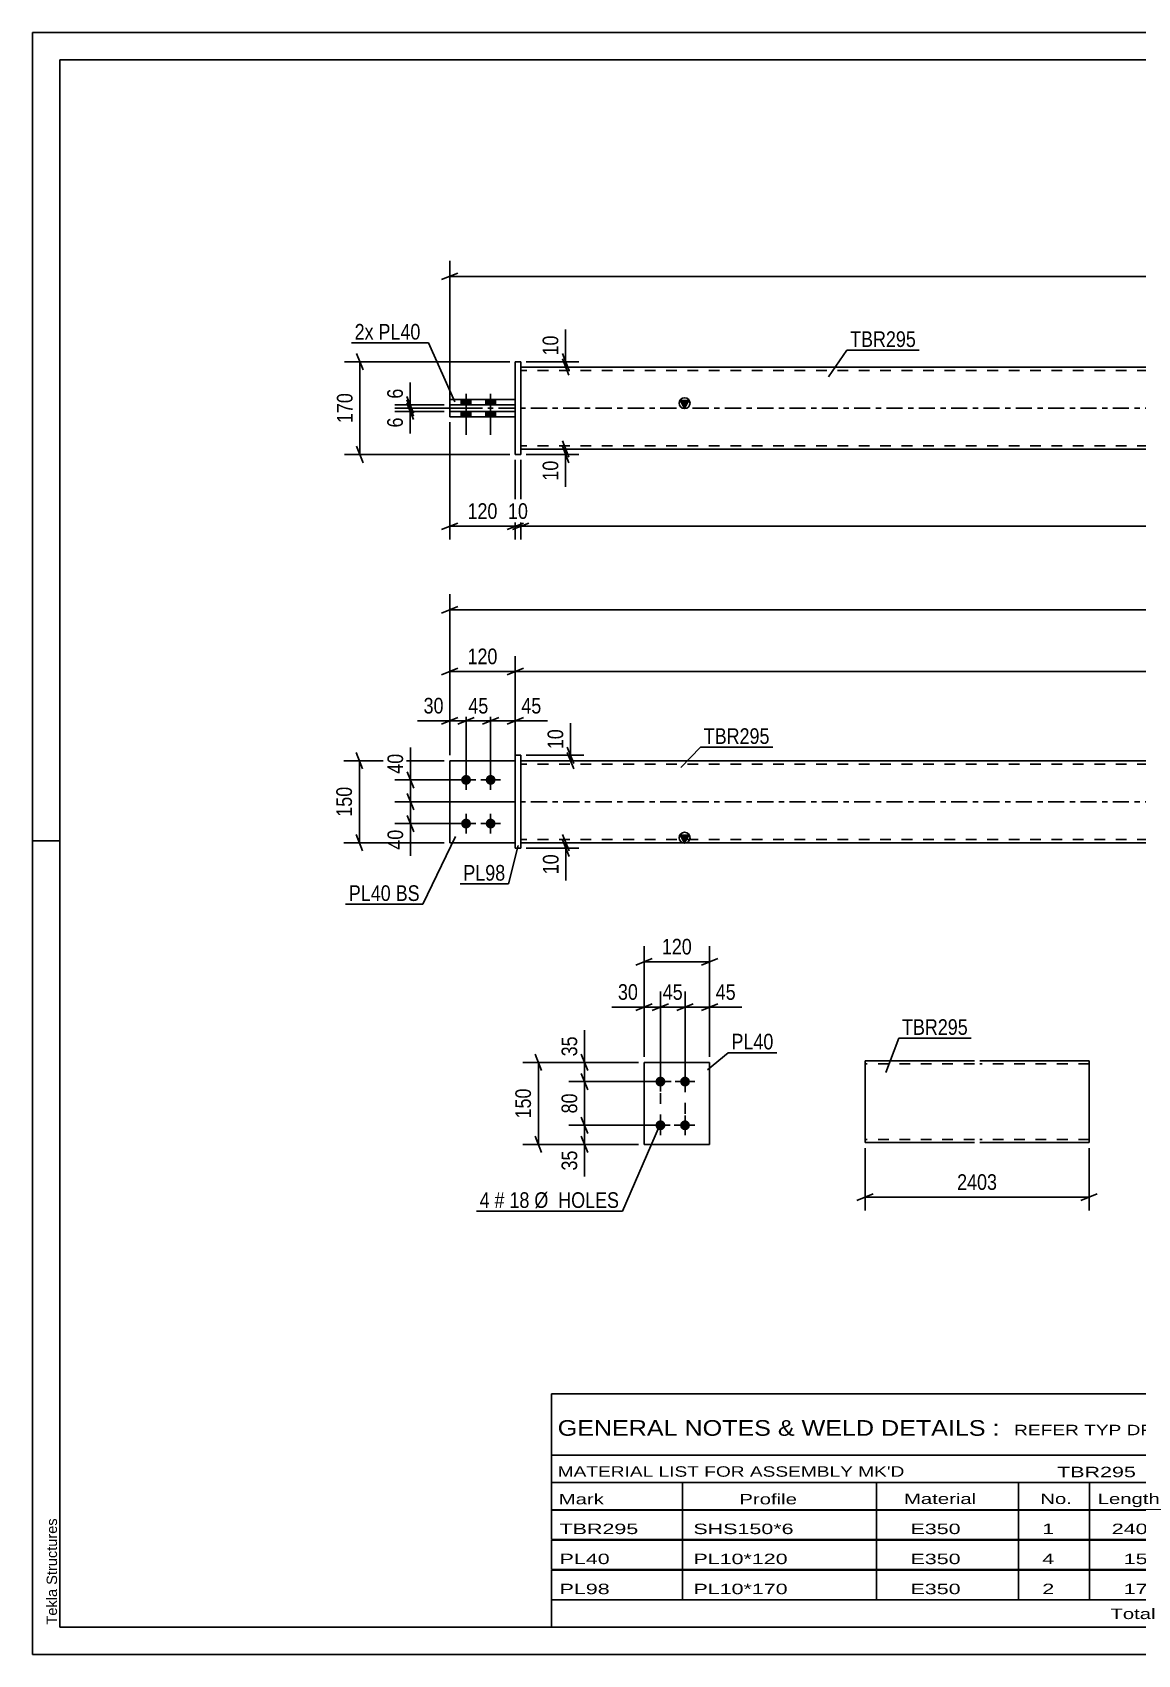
# Model space of a CAD drawing. Header units: millimetres. Extents: x 0 to 420, y 0 to 297.
# Drawn here: x 0 to 202.3, y 0 to 297 of the extents above; entities that cross this region are included whole.
import ezdxf

# ---------------------------------------------------------------- set-up
doc = ezdxf.new("R2010")
doc.units = ezdxf.units.MM
doc.linetypes.add('DXK_LINE_DOT2', pattern=[3.9198, 1.9599, -1.9599])
doc.linetypes.add('DXK_LINE_DOT3', pattern=[5.9187, 2.979, -0.9799, 0.9799, -0.9799])
doc.styles.add('Arial', font='ARIAL.TTF', dxfattribs={"height": 0.2})
doc.styles.add('Arial Narrow', font='ARIALN.TTF', dxfattribs={"height": 0.2})

# ---------------------------------------------------------------- blocks, each defined once
blk = doc.blocks.new('Unknown-580581747-1163')
at = {"color": 5, "linetype": 'Continuous'}
for p, q in [((420, 297), (0, 297)), ((0, 297), (0, 0)), ((0, 292), (0, 297)), ((415, 292), (5, 292)), ((5, 292), (5, 5)), ((5, 149), (0, 149)), ((0, 0), (0, 5)), ((5, 5), (415, 5)), ((0, 0), (420, 0))]:
    blk.add_line(p, q, dxfattribs=at)
at = {"color": 174, "linetype": 'Continuous', "style": 'Arial'}
blk.add_text('Tekla Structures', height=1.9102, rotation=90, dxfattribs=at).set_placement((4.5, 5.5))
blk = doc.blocks.new('Part-580581747-1804 - 1792')
at = {"color": 2, "linetype": 'Continuous'}
for p, q in [((76.38, 163.65), (88.38, 163.65)), ((76.38, 163.65), (76.38, 148.65)), ((88.38, 148.65), (76.38, 148.65)), ((76.38, 148.65), (76.38, 148.65))]:
    blk.add_line(p, q, dxfattribs=at)
at = {"color": 7, "linetype": 'DXK_LINE_DOT2'}
for p, q in [((76.38, 163.65), (88.38, 163.65)), ((88.38, 163.65), (88.38, 163.65)), ((88.38, 163.65), (88.38, 148.65)), ((76.38, 148.65), (88.38, 148.65))]:
    blk.add_line(p, q, dxfattribs=at)
blk = doc.blocks.new('Part-580581747-1809 - 1792')
at = {"color": 7, "linetype": 'DXK_LINE_DOT2'}
for p, q in [((76.38, 163.65), (88.38, 163.65)), ((76.38, 163.65), (88.38, 163.65)), ((76.38, 148.65), (76.38, 163.65)), ((88.38, 163.65), (88.38, 163.65)), ((88.38, 163.65), (88.38, 148.65)), ((76.38, 148.65), (88.38, 148.65)), ((88.38, 148.65), (76.38, 148.65)), ((76.38, 148.65), (76.38, 148.65))]:
    blk.add_line(p, q, dxfattribs=at)
blk = doc.blocks.new('Part-580581747-1814 - 1792')
at = {"color": 2, "linetype": 'Continuous'}
for p, q in [((88.38, 164.65), (89.38, 164.65)), ((88.38, 147.65), (88.38, 164.65)), ((89.38, 164.65), (89.38, 164.65)), ((89.38, 164.65), (89.38, 147.65)), ((88.38, 147.65), (89.38, 147.65))]:
    blk.add_line(p, q, dxfattribs=at)
at = {"color": 7, "linetype": 'DXK_LINE_DOT2'}
for p, q in [((88.38, 164.65), (89.38, 164.65)), ((88.38, 147.65), (89.38, 147.65))]:
    blk.add_line(p, q, dxfattribs=at)
blk = doc.blocks.new('Part-580581747-1824 - 1792')
at = {"linetype": 'Continuous'}
blk.add_hatch(color=2, dxfattribs=at).paths.add_polyline_path([(119.38, 148.65), (118.58, 150.05), (120.18, 150.05)])
at = {"color": 2, "linetype": 'Continuous'}
for p, q in [((89.38, 163.65), (329.63, 163.65)), ((89.38, 148.65), (329.63, 148.65)), ((119.38, 148.65), (118.58, 150.05)), ((118.58, 150.05), (120.18, 150.05)), ((120.18, 150.05), (119.38, 148.65))]:
    blk.add_line(p, q, dxfattribs=at)
at = {"color": 7, "linetype": 'DXK_LINE_DOT2'}
for p, q in [((89.38, 148.65), (89.38, 163.65)), ((329.63, 163.65), (329.63, 148.65)), ((329.63, 163.05), (89.38, 163.05)), ((329.63, 149.25), (89.38, 149.25))]:
    blk.add_line(p, q, dxfattribs=at)
at = {"color": 7, "linetype": 'DXK_LINE_DOT3'}
blk.add_line((79.38, 156.15), (339.63, 156.15), dxfattribs=at)
at = {"color": 2, "linetype": 'Continuous'}
blk.add_circle((119.38, 149.55), 1, dxfattribs=at)
blk = doc.blocks.new('Bolt-580581747-1831 - 1792')
at = {"linetype": 'Continuous'}
for points in [[(79.38, 161.05), (79.57, 161.03), (79.74, 160.97), (79.91, 160.88), (80.05, 160.75), (80.16, 160.6), (80.23, 160.43), (80.27, 160.24), (80.27, 160.05), (80.23, 159.87), (80.16, 159.7), (80.05, 159.55), (79.91, 159.42), (79.74, 159.33), (79.57, 159.27), (79.38, 159.25), (79.19, 159.27), (79.01, 159.33), (78.85, 159.42), (78.71, 159.55), (78.6, 159.7), (78.52, 159.87), (78.48, 160.05), (78.48, 160.24), (78.52, 160.43), (78.6, 160.6), (78.71, 160.75), (78.85, 160.88), (79.01, 160.97), (79.19, 161.03)], [(83.88, 161.05), (84.07, 161.03), (84.24, 160.97), (84.41, 160.88), (84.55, 160.75), (84.66, 160.6), (84.73, 160.43), (84.77, 160.24), (84.77, 160.05), (84.73, 159.87), (84.66, 159.7), (84.55, 159.55), (84.41, 159.42), (84.24, 159.33), (84.07, 159.27), (83.88, 159.25), (83.69, 159.27), (83.51, 159.33), (83.35, 159.42), (83.21, 159.55), (83.1, 159.7), (83.02, 159.87), (82.98, 160.05), (82.98, 160.24), (83.02, 160.43), (83.1, 160.6), (83.21, 160.75), (83.35, 160.88), (83.51, 160.97), (83.69, 161.03)], [(79.38, 153.05), (79.57, 153.03), (79.74, 152.97), (79.91, 152.88), (80.05, 152.75), (80.16, 152.6), (80.23, 152.43), (80.27, 152.24), (80.27, 152.05), (80.23, 151.87), (80.16, 151.7), (80.05, 151.55), (79.91, 151.42), (79.74, 151.33), (79.57, 151.27), (79.38, 151.25), (79.19, 151.27), (79.01, 151.33), (78.85, 151.42), (78.71, 151.55), (78.6, 151.7), (78.52, 151.87), (78.48, 152.05), (78.48, 152.24), (78.52, 152.43), (78.6, 152.6), (78.71, 152.75), (78.85, 152.88), (79.01, 152.97), (79.19, 153.03)], [(83.88, 153.05), (84.07, 153.03), (84.24, 152.97), (84.41, 152.88), (84.55, 152.75), (84.66, 152.6), (84.73, 152.43), (84.77, 152.24), (84.77, 152.05), (84.73, 151.87), (84.66, 151.7), (84.55, 151.55), (84.41, 151.42), (84.24, 151.33), (84.07, 151.27), (83.88, 151.25), (83.69, 151.27), (83.51, 151.33), (83.35, 151.42), (83.21, 151.55), (83.1, 151.7), (83.02, 151.87), (82.98, 152.05), (82.98, 152.24), (83.02, 152.43), (83.1, 152.6), (83.21, 152.75), (83.35, 152.88), (83.51, 152.97), (83.69, 153.03)]]:
    blk.add_hatch(color=1, dxfattribs=at).paths.add_polyline_path(points)
at = {"color": 1, "linetype": 'Continuous'}
for p, q in [((79.38, 158.35), (79.38, 161.95)), ((83.88, 158.35), (83.88, 161.95)), ((81.18, 160.15), (77.58, 160.15)), ((85.68, 160.15), (82.08, 160.15)), ((81.18, 152.15), (77.58, 152.15)), ((79.38, 150.35), (79.38, 153.95)), ((85.68, 152.15), (82.08, 152.15)), ((83.88, 150.35), (83.88, 153.95))]:
    blk.add_line(p, q, dxfattribs=at)
blk = doc.blocks.new('Part-580581747-2124 - 2115')
at = {"linetype": 'Continuous'}
blk.add_hatch(color=2, dxfattribs=at).paths.add_polyline_path([(119.38, 228.22), (118.58, 229.62), (120.18, 229.62)])
at = {"color": 2, "linetype": 'Continuous'}
for p, q in [((89.38, 235.72), (329.63, 235.72)), ((119.38, 228.22), (118.58, 229.62)), ((118.58, 229.62), (120.18, 229.62)), ((120.18, 229.62), (119.38, 228.22)), ((89.38, 220.72), (329.63, 220.72))]:
    blk.add_line(p, q, dxfattribs=at)
at = {"color": 7, "linetype": 'DXK_LINE_DOT2'}
for p, q in [((89.38, 235.72), (89.38, 220.72)), ((329.63, 235.12), (89.38, 235.12)), ((329.63, 235.72), (329.63, 220.72)), ((329.63, 221.32), (89.38, 221.32))]:
    blk.add_line(p, q, dxfattribs=at)
at = {"color": 7, "linetype": 'DXK_LINE_DOT3'}
blk.add_line((79.38, 228.22), (339.63, 228.22), dxfattribs=at)
at = {"color": 2, "linetype": 'Continuous'}
blk.add_circle((119.38, 229.12), 1, dxfattribs=at)
blk = doc.blocks.new('Bolt-580581747-2118 - 2115')
at = {"linetype": 'Continuous'}
for points in [[(78.48, 228.82), (80.28, 228.82), (80.28, 229.82), (78.48, 229.82)], [(78.48, 228.82), (80.28, 228.82), (80.28, 229.82), (78.48, 229.82)], [(82.98, 228.82), (84.78, 228.82), (84.78, 229.82), (82.98, 229.82)], [(82.98, 228.82), (84.78, 228.82), (84.78, 229.82), (82.98, 229.82)], [(78.48, 226.62), (80.28, 226.62), (80.28, 227.62), (78.48, 227.62)], [(78.48, 226.62), (80.28, 226.62), (80.28, 227.62), (78.48, 227.62)], [(82.98, 226.62), (84.78, 226.62), (84.78, 227.62), (82.98, 227.62)], [(82.98, 226.62), (84.78, 226.62), (84.78, 227.62), (82.98, 227.62)]]:
    blk.add_hatch(color=1, dxfattribs=at).paths.add_polyline_path(points)
at = {"color": 1, "linetype": 'Continuous'}
for p, q in [((78.48, 229.82), (78.48, 228.82)), ((78.48, 229.82), (78.48, 228.82)), ((79.38, 230.82), (79.38, 223.32)), ((79.38, 230.82), (79.38, 223.32)), ((80.28, 229.82), (80.28, 228.82)), ((80.28, 229.82), (80.28, 228.82)), ((82.98, 229.82), (82.98, 228.82)), ((82.98, 229.82), (82.98, 228.82)), ((83.88, 230.82), (83.88, 223.32)), ((83.88, 230.82), (83.88, 223.32)), ((84.78, 229.82), (84.78, 228.82)), ((84.78, 229.82), (84.78, 228.82)), ((78.48, 227.62), (78.48, 226.62)), ((78.48, 227.62), (78.48, 226.62)), ((80.28, 227.62), (80.28, 226.62)), ((80.28, 227.62), (80.28, 226.62)), ((82.98, 227.62), (82.98, 226.62)), ((82.98, 227.62), (82.98, 226.62)), ((84.78, 227.62), (84.78, 226.62)), ((84.78, 227.62), (84.78, 226.62))]:
    blk.add_line(p, q, dxfattribs=at)
blk = doc.blocks.new('Part-580581747-2135 - 2115')
at = {"color": 2, "linetype": 'Continuous'}
for p, q in [((76.38, 229.82), (88.38, 229.82)), ((76.38, 228.82), (76.38, 229.82)), ((76.38, 228.82), (88.38, 228.82)), ((76.38, 228.82), (76.38, 228.82))]:
    blk.add_line(p, q, dxfattribs=at)
at = {"color": 7, "linetype": 'DXK_LINE_DOT2'}
for p, q in [((76.38, 229.82), (88.38, 229.82)), ((76.38, 229.82), (76.38, 229.82)), ((76.38, 228.82), (88.38, 228.82)), ((88.38, 229.82), (88.38, 228.82))]:
    blk.add_line(p, q, dxfattribs=at)
blk = doc.blocks.new('Part-580581747-2130 - 2115')
at = {"color": 2, "linetype": 'Continuous'}
for p, q in [((76.38, 227.62), (88.38, 227.62)), ((76.38, 226.62), (76.38, 227.62)), ((76.38, 226.62), (88.38, 226.62)), ((76.38, 226.62), (76.38, 226.62))]:
    blk.add_line(p, q, dxfattribs=at)
at = {"color": 7, "linetype": 'DXK_LINE_DOT2'}
for p, q in [((76.38, 227.62), (88.38, 227.62)), ((88.38, 226.62), (76.38, 226.62)), ((88.38, 227.62), (88.38, 226.62))]:
    blk.add_line(p, q, dxfattribs=at)
blk = doc.blocks.new('Part-580581747-2136 - 2115')
at = {"color": 2, "linetype": 'Continuous'}
for p, q in [((88.38, 236.72), (89.38, 236.72)), ((88.38, 236.72), (88.38, 219.72)), ((89.38, 236.72), (89.38, 236.72)), ((89.38, 236.72), (89.38, 219.72)), ((89.38, 219.72), (88.38, 219.72)), ((88.38, 219.72), (88.38, 219.72))]:
    blk.add_line(p, q, dxfattribs=at)
at = {"color": 7, "linetype": 'DXK_LINE_DOT2'}
for p, q in [((89.38, 236.72), (88.38, 236.72)), ((89.38, 236.72), (89.38, 236.72)), ((88.38, 219.72), (89.38, 219.72))]:
    blk.add_line(p, q, dxfattribs=at)
blk = doc.blocks.new('Bolt-580581747-1445 - 1411')
at = {"linetype": 'Continuous'}
for points in [[(114.96, 104.01), (114.77, 104.03), (114.59, 104.08), (114.43, 104.18), (114.29, 104.3), (114.18, 104.46), (114.1, 104.63), (114.06, 104.81), (114.06, 105), (114.1, 105.18), (114.18, 105.36), (114.29, 105.51), (114.43, 105.63), (114.59, 105.73), (114.77, 105.79), (114.96, 105.81), (115.15, 105.79), (115.33, 105.73), (115.49, 105.63), (115.63, 105.51), (115.74, 105.36), (115.82, 105.18), (115.85, 105), (115.85, 104.81), (115.82, 104.63), (115.74, 104.46), (115.63, 104.3), (115.49, 104.18), (115.33, 104.08), (115.15, 104.03)], [(119.46, 104.01), (119.27, 104.03), (119.09, 104.08), (118.93, 104.18), (118.79, 104.3), (118.68, 104.46), (118.6, 104.63), (118.56, 104.81), (118.56, 105), (118.6, 105.18), (118.68, 105.36), (118.79, 105.51), (118.93, 105.63), (119.09, 105.73), (119.27, 105.79), (119.46, 105.81), (119.65, 105.79), (119.83, 105.73), (119.99, 105.63), (120.13, 105.51), (120.24, 105.36), (120.32, 105.18), (120.35, 105), (120.35, 104.81), (120.32, 104.63), (120.24, 104.46), (120.13, 104.3), (119.99, 104.18), (119.83, 104.08), (119.65, 104.03)], [(114.96, 96.01), (114.77, 96.03), (114.59, 96.08), (114.43, 96.18), (114.29, 96.3), (114.18, 96.46), (114.1, 96.63), (114.06, 96.81), (114.06, 97), (114.1, 97.18), (114.18, 97.36), (114.29, 97.51), (114.43, 97.63), (114.59, 97.73), (114.77, 97.79), (114.96, 97.81), (115.15, 97.79), (115.33, 97.73), (115.49, 97.63), (115.63, 97.51), (115.74, 97.36), (115.82, 97.18), (115.85, 97), (115.85, 96.81), (115.82, 96.63), (115.74, 96.46), (115.63, 96.3), (115.49, 96.18), (115.33, 96.08), (115.15, 96.03)], [(119.46, 96.01), (119.27, 96.03), (119.09, 96.08), (118.93, 96.18), (118.79, 96.3), (118.68, 96.46), (118.6, 96.63), (118.56, 96.81), (118.56, 97), (118.6, 97.18), (118.68, 97.36), (118.79, 97.51), (118.93, 97.63), (119.09, 97.73), (119.27, 97.79), (119.46, 97.81), (119.65, 97.79), (119.83, 97.73), (119.99, 97.63), (120.13, 97.51), (120.24, 97.36), (120.32, 97.18), (120.35, 97), (120.35, 96.81), (120.32, 96.63), (120.24, 96.46), (120.13, 96.3), (119.99, 96.18), (119.83, 96.08), (119.65, 96.03)]]:
    blk.add_hatch(color=1, dxfattribs=at).paths.add_polyline_path(points)
at = {"color": 1, "linetype": 'Continuous'}
for p, q in [((116.76, 104.91), (113.16, 104.91)), ((114.96, 103.11), (114.96, 106.71)), ((121.26, 104.91), (117.66, 104.91)), ((119.46, 103.11), (119.46, 106.71)), ((114.96, 95.11), (114.96, 98.71)), ((119.46, 95.11), (119.46, 98.71)), ((116.76, 96.91), (113.16, 96.91)), ((121.26, 96.91), (117.66, 96.91))]:
    blk.add_line(p, q, dxfattribs=at)
blk = doc.blocks.new('Part-580581747-1460 - 1411')
at = {"color": 2, "linetype": 'Continuous'}
for p, q in [((111.96, 108.41), (123.96, 108.41)), ((111.96, 93.41), (111.96, 108.41)), ((123.96, 108.41), (123.96, 108.41)), ((123.96, 108.41), (123.96, 93.41)), ((123.96, 93.41), (111.96, 93.41)), ((111.96, 93.41), (111.96, 93.41))]:
    blk.add_line(p, q, dxfattribs=at)
at = {"color": 7, "linetype": 'DXK_LINE_DOT2'}
for p, q in [((111.96, 108.41), (123.96, 108.41)), ((111.96, 93.41), (123.96, 93.41)), ((111.96, 93.41), (111.96, 93.41))]:
    blk.add_line(p, q, dxfattribs=at)
blk = doc.blocks.new('Part-580581747-1274 - 1255')
at = {"color": 2, "linetype": 'Continuous'}
for p, q in [((152.43, 107.53), (152.43, 108.73)), ((152.43, 108.73), (172.43, 108.73)), ((152.43, 107.53), (152.43, 94.47)), ((173.43, 108.73), (193.43, 108.73)), ((193.43, 108.73), (193.43, 108.64)), ((193.43, 108.64), (193.43, 107.53)), ((193.43, 107.53), (193.43, 93.73)), ((152.43, 93.82), (152.43, 94.47)), ((152.43, 93.73), (152.43, 93.82)), ((172.43, 93.73), (152.43, 93.73)), ((193.43, 93.73), (173.43, 93.73))]:
    blk.add_line(p, q, dxfattribs=at)
at = {"color": 7, "linetype": 'DXK_LINE_DOT2'}
for p, q in [((172.43, 108.13), (152.43, 108.13)), ((193.43, 108.13), (173.43, 108.13)), ((193.43, 108.38), (193.43, 107.53)), ((152.43, 94.47), (152.43, 94.08)), ((152.43, 94.33), (152.43, 94.38)), ((172.43, 94.33), (152.43, 94.33)), ((193.43, 94.33), (173.43, 94.33)), ((193.43, 94.38), (193.43, 94.47)), ((193.43, 94.33), (193.43, 94.38)), ((193.43, 94.33), (193.43, 94.38))]:
    blk.add_line(p, q, dxfattribs=at)
blk = doc.blocks.new('Rectangle-580581747-1569 - 1411')
at = {"color": 1, "linetype": 'DXK_LINE_DOT2'}
blk.add_lwpolyline([(114.96, 104.91), (119.46, 104.91), (119.46, 96.91), (114.96, 96.91), (114.96, 104.91)], close=True, dxfattribs=at)
blk = doc.blocks.new('StraightDimension-580581747-2011 - 1792')
at = {"color": 7, "linetype": 'Continuous'}
for p, q in [((83.88, 161.15), (83.88, 173.8)), ((88.38, 164.65), (88.38, 173.8)), ((82.38, 170.35), (85.38, 171.55)), ((83.88, 170.95), (88.38, 170.95)), ((89.88, 171.55), (86.88, 170.35))]:
    blk.add_line(p, q, dxfattribs=at)
at = {"color": 0}
blk.add_wipeout([(93.76, 171.7), (93.76, 175.9), (88.9, 175.9), (88.9, 171.7)], dxfattribs=at)
at = {"color": 7, "linetype": 'Continuous'}
blk.add_line((88.38, 170.95), (94.28, 170.95), dxfattribs=at)
blk.add_line((88.38, 170.95), (94.28, 170.95), dxfattribs=at)
at = {"color": 3, "style": 'Arial Narrow'}
blk.add_text('45', height=2.863, dxfattribs=at).set_placement((89.5, 172.3))
blk = doc.blocks.new('StraightDimension-580581747-2057 - 1792')
at = {"color": 7, "linetype": 'Continuous'}
for p, q in [((68.6, 157.65), (69.8, 154.65)), ((87.38, 156.15), (66.35, 156.15)), ((69.2, 152.15), (69.2, 156.15)), ((78.38, 152.15), (66.35, 152.15)), ((69.8, 150.65), (68.6, 153.65))]:
    blk.add_line(p, q, dxfattribs=at)
at = {"color": 0}
blk.add_wipeout([(68.45, 151.62), (64.25, 151.62), (64.25, 146.77), (68.45, 146.77)], dxfattribs=at)
at = {"color": 7, "linetype": 'Continuous'}
blk.add_line((69.2, 152.15), (69.2, 146.24), dxfattribs=at)
blk.add_line((69.2, 152.15), (69.2, 146.24), dxfattribs=at)
at = {"color": 3, "style": 'Arial Narrow'}
blk.add_text('40', height=2.863, rotation=90.0002, dxfattribs=at).set_placement((67.85, 147.37))
blk = doc.blocks.new('StraightDimension-580581747-2028 - 1792')
at = {"color": 7, "linetype": 'Continuous'}
for p, q in [((75.38, 163.65), (56.99, 163.65)), ((60.44, 162.15), (59.24, 165.15)), ((59.84, 148.65), (59.84, 163.65)), ((75.38, 148.65), (56.99, 148.65)), ((59.24, 150.15), (60.44, 147.15))]:
    blk.add_line(p, q, dxfattribs=at)
at = {"color": 0}
blk.add_wipeout([(59.09, 159.49), (54.89, 159.49), (54.89, 152.81), (59.09, 152.81)], dxfattribs=at)
at = {"color": 3, "style": 'Arial Narrow'}
blk.add_text('150', height=2.863, rotation=90.0002, dxfattribs=at).set_placement((58.49, 153.41))
blk = doc.blocks.new('StraightDimension-580581747-1966 - 1792')
at = {"color": 7, "linetype": 'Continuous'}
for p, q in [((76.38, 164.65), (76.38, 182.83)), ((88.38, 157.15), (88.38, 182.83)), ((74.88, 179.38), (77.88, 180.58)), ((76.38, 179.98), (88.38, 179.98)), ((89.88, 180.58), (86.88, 179.38))]:
    blk.add_line(p, q, dxfattribs=at)
at = {"color": 0}
blk.add_wipeout([(85.72, 180.73), (85.72, 184.93), (79.04, 184.93), (79.04, 180.73)], dxfattribs=at)
at = {"color": 3, "style": 'Arial Narrow'}
blk.add_text('120', height=2.863, dxfattribs=at).set_placement((79.64, 181.33))
blk = doc.blocks.new('StraightDimension-580581747-1838 - 1792')
at = {"color": 7, "linetype": 'Continuous'}
for p, q in [((90.38, 164.65), (100.91, 164.65)), ((90.38, 163.65), (100.91, 163.65)), ((97.91, 166.15), (99.11, 163.15)), ((99.11, 162.15), (97.91, 165.15)), ((98.51, 163.65), (98.51, 164.65))]:
    blk.add_line(p, q, dxfattribs=at)
at = {"color": 0}
blk.add_wipeout([(97.76, 170.03), (93.56, 170.03), (93.56, 165.17), (97.76, 165.17)], dxfattribs=at)
at = {"color": 7, "linetype": 'Continuous'}
blk.add_line((98.51, 164.65), (98.51, 170.55), dxfattribs=at)
blk.add_line((98.51, 164.65), (98.51, 170.55), dxfattribs=at)
at = {"color": 3, "style": 'Arial Narrow'}
blk.add_text('10', height=2.863, rotation=90.0002, dxfattribs=at).set_placement((97.16, 165.77))
blk = doc.blocks.new('StraightDimension-580581747-1893 - 1792')
at = {"color": 7, "linetype": 'Continuous'}
for p, q in [((76.38, 164.65), (76.38, 194.15)), ((342.63, 164.65), (342.63, 194.15)), ((77.88, 191.9), (74.88, 190.7)), ((76.38, 191.3), (342.63, 191.3)), ((341.13, 190.7), (344.13, 191.9))]:
    blk.add_line(p, q, dxfattribs=at)
at = {"color": 0}
blk.add_wipeout([(213.76, 192.05), (213.76, 196.25), (205.25, 196.25), (205.25, 192.05)], dxfattribs=at)
at = {"color": 3, "style": 'Arial Narrow'}
blk.add_text('2663', height=2.863, dxfattribs=at).set_placement((205.85, 192.65))
blk = doc.blocks.new('StraightDimension-580581747-1951 - 1792')
at = {"color": 7, "linetype": 'Continuous'}
for p, q in [((88.38, 157.15), (88.38, 182.83)), ((330.63, 164.65), (330.63, 182.83)), ((89.88, 180.58), (86.88, 179.38)), ((88.38, 179.98), (330.63, 179.98)), ((329.13, 179.38), (332.13, 180.58))]:
    blk.add_line(p, q, dxfattribs=at)
at = {"color": 0}
blk.add_wipeout([(213.76, 180.73), (213.76, 184.93), (205.25, 184.93), (205.25, 180.73)], dxfattribs=at)
at = {"color": 3, "style": 'Arial Narrow'}
blk.add_text('2423', height=2.863, dxfattribs=at).set_placement((205.85, 181.33))
blk = doc.blocks.new('StraightDimension-580581747-1982 - 1792')
at = {"color": 7, "linetype": 'Continuous'}
for p, q in [((76.38, 164.65), (76.38, 173.8)), ((79.38, 161.15), (79.38, 173.8)), ((74.88, 170.35), (77.88, 171.55)), ((76.38, 170.95), (79.38, 170.95)), ((80.88, 171.55), (77.88, 170.35))]:
    blk.add_line(p, q, dxfattribs=at)
at = {"color": 0}
blk.add_wipeout([(75.85, 171.7), (75.85, 175.9), (71, 175.9), (71, 171.7)], dxfattribs=at)
at = {"color": 7, "linetype": 'Continuous'}
blk.add_line((76.38, 170.95), (70.47, 170.95), dxfattribs=at)
blk.add_line((76.38, 170.95), (70.47, 170.95), dxfattribs=at)
at = {"color": 3, "style": 'Arial Narrow'}
blk.add_text('30', height=2.863, dxfattribs=at).set_placement((71.6, 172.3))
blk = doc.blocks.new('StraightDimension-580581747-1998 - 1792')
at = {"color": 7, "linetype": 'Continuous'}
for p, q in [((79.38, 161.15), (79.38, 173.8)), ((83.88, 161.15), (83.88, 173.8)), ((77.88, 170.35), (80.88, 171.55)), ((79.38, 170.95), (83.88, 170.95)), ((85.38, 171.55), (82.38, 170.35))]:
    blk.add_line(p, q, dxfattribs=at)
at = {"color": 0}
blk.add_wipeout([(84.06, 171.7), (84.06, 175.9), (79.2, 175.9), (79.2, 171.7)], dxfattribs=at)
at = {"color": 3, "style": 'Arial Narrow'}
blk.add_text('45', height=2.863, dxfattribs=at).set_placement((79.8, 172.3))
blk = doc.blocks.new('StraightDimension-580581747-2048 - 1792')
at = {"color": 7, "linetype": 'Continuous'}
for p, q in [((68.6, 161.65), (69.8, 158.65)), ((78.38, 160.15), (66.35, 160.15)), ((69.8, 154.65), (68.6, 157.65)), ((69.2, 156.15), (69.2, 160.15)), ((87.38, 156.15), (66.35, 156.15))]:
    blk.add_line(p, q, dxfattribs=at)
at = {"color": 0}
blk.add_wipeout([(68.45, 165.53), (64.25, 165.53), (64.25, 160.67), (68.45, 160.67)], dxfattribs=at)
at = {"color": 7, "linetype": 'Continuous'}
blk.add_line((69.2, 160.15), (69.2, 166.05), dxfattribs=at)
blk.add_line((69.2, 160.15), (69.2, 166.05), dxfattribs=at)
at = {"color": 3, "style": 'Arial Narrow'}
blk.add_text('40', height=2.863, rotation=90.0002, dxfattribs=at).set_placement((67.85, 161.27))
blk = doc.blocks.new('StraightDimension-580581747-2067 - 1792')
at = {"color": 7, "linetype": 'Continuous'}
for p, q in [((90.38, 148.65), (100.05, 148.65)), ((97.05, 150.15), (98.25, 147.15)), ((98.25, 146.15), (97.05, 149.15)), ((97.65, 147.65), (97.65, 148.65)), ((90.38, 147.65), (100.05, 147.65))]:
    blk.add_line(p, q, dxfattribs=at)
at = {"color": 0}
blk.add_wipeout([(96.9, 147.12), (92.7, 147.12), (92.7, 142.27), (96.9, 142.27)], dxfattribs=at)
at = {"color": 7, "linetype": 'Continuous'}
blk.add_line((97.65, 147.65), (97.65, 141.74), dxfattribs=at)
blk.add_line((97.65, 147.65), (97.65, 141.74), dxfattribs=at)
at = {"color": 3, "style": 'Arial Narrow'}
blk.add_text('10', height=2.863, rotation=90.0002, dxfattribs=at).set_placement((96.3, 142.87))
blk = doc.blocks.new('StraightDimension-580581747-2182 - 2115')
at = {"color": 7, "linetype": 'Continuous'}
for p, q in [((89.38, 218.72), (89.38, 204.18)), ((329.63, 218.72), (329.63, 204.18)), ((90.88, 207.18), (87.88, 205.98)), ((89.38, 206.58), (329.63, 206.58)), ((328.13, 205.98), (331.13, 207.18))]:
    blk.add_line(p, q, dxfattribs=at)
at = {"color": 0}
blk.add_wipeout([(213.76, 207.33), (213.76, 211.53), (205.25, 211.53), (205.25, 207.33)], dxfattribs=at)
at = {"color": 3, "style": 'Arial Narrow'}
blk.add_text('2403', height=2.863, dxfattribs=at).set_placement((205.85, 207.93))
blk = doc.blocks.new('StraightDimension-580581747-2199 - 2115')
at = {"color": 7, "linetype": 'Continuous'}
for p, q in [((76.38, 225.62), (76.38, 204.18)), ((88.38, 218.72), (88.38, 204.18)), ((74.88, 205.98), (77.88, 207.18)), ((76.38, 206.58), (88.38, 206.58)), ((89.88, 207.18), (86.88, 205.98))]:
    blk.add_line(p, q, dxfattribs=at)
at = {"color": 0}
blk.add_wipeout([(85.72, 207.33), (85.72, 211.53), (79.04, 211.53), (79.04, 207.33)], dxfattribs=at)
at = {"color": 3, "style": 'Arial Narrow'}
blk.add_text('120', height=2.863, dxfattribs=at).set_placement((79.64, 207.93))
blk = doc.blocks.new('StraightDimension-580581747-2148 - 2115')
at = {"color": 7, "linetype": 'Continuous'}
for p, q in [((90.38, 220.72), (100.01, 220.72)), ((97.01, 222.22), (98.21, 219.22)), ((98.21, 218.22), (97.01, 221.22)), ((97.61, 219.72), (97.61, 220.72)), ((90.38, 219.72), (100.01, 219.72))]:
    blk.add_line(p, q, dxfattribs=at)
at = {"color": 0}
blk.add_wipeout([(96.86, 219.2), (92.66, 219.2), (92.66, 214.34), (96.86, 214.34)], dxfattribs=at)
at = {"color": 7, "linetype": 'Continuous'}
blk.add_line((97.61, 219.72), (97.61, 213.82), dxfattribs=at)
blk.add_line((97.61, 219.72), (97.61, 213.82), dxfattribs=at)
at = {"color": 3, "style": 'Arial Narrow'}
blk.add_text('10', height=2.863, rotation=90.0002, dxfattribs=at).set_placement((96.26, 214.94))
blk = doc.blocks.new('StraightDimension-580581747-2158 - 2115')
at = {"color": 7, "linetype": 'Continuous'}
for p, q in [((60.55, 235.22), (59.35, 238.22)), ((87.38, 236.72), (57.1, 236.72)), ((59.95, 219.72), (59.95, 236.72)), ((59.35, 221.22), (60.55, 218.22)), ((87.38, 219.72), (57.1, 219.72))]:
    blk.add_line(p, q, dxfattribs=at)
at = {"color": 0}
blk.add_wipeout([(59.2, 231.57), (55, 231.57), (55, 224.88), (59.2, 224.88)], dxfattribs=at)
at = {"color": 3, "style": 'Arial Narrow'}
blk.add_text('170', height=2.863, rotation=90.0002, dxfattribs=at).set_placement((58.6, 225.48))
blk = doc.blocks.new('StraightDimension-580581747-2171 - 2115')
at = {"color": 7, "linetype": 'Continuous'}
for p, q in [((77.88, 252.94), (74.88, 251.74)), ((76.38, 227.62), (76.38, 255.19)), ((341.13, 251.74), (344.13, 252.94)), ((342.63, 227.62), (342.63, 255.19)), ((76.38, 252.34), (342.63, 252.34))]:
    blk.add_line(p, q, dxfattribs=at)
at = {"color": 0}
blk.add_wipeout([(213.76, 253.09), (213.76, 257.29), (205.25, 257.29), (205.25, 253.09)], dxfattribs=at)
at = {"color": 3, "style": 'Arial Narrow'}
blk.add_text('2663', height=2.863, dxfattribs=at).set_placement((205.85, 253.69))
blk = doc.blocks.new('StraightDimension-580581747-2190 - 2115')
at = {"color": 7, "linetype": 'Continuous'}
for p, q in [((88.38, 218.72), (88.38, 204.18)), ((89.38, 218.72), (89.38, 204.18)), ((86.88, 205.98), (89.88, 207.18)), ((90.88, 207.18), (87.88, 205.98)), ((88.38, 206.58), (89.38, 206.58))]:
    blk.add_line(p, q, dxfattribs=at)
at = {"color": 0}
blk.add_wipeout([(91.31, 207.33), (91.31, 211.53), (86.45, 211.53), (86.45, 207.33)], dxfattribs=at)
at = {"color": 3, "style": 'Arial Narrow'}
blk.add_text('10', height=2.863, dxfattribs=at).set_placement((87.05, 207.93))
blk = doc.blocks.new('StraightDimension-580581747-2239 - 2115')
at = {"color": 7, "linetype": 'Continuous'}
for p, q in [((97.01, 238.22), (98.21, 235.22)), ((90.38, 236.72), (100.01, 236.72)), ((90.38, 235.72), (100.01, 235.72)), ((98.21, 234.22), (97.01, 237.22)), ((97.61, 235.72), (97.61, 236.72))]:
    blk.add_line(p, q, dxfattribs=at)
at = {"color": 0}
blk.add_wipeout([(96.86, 242.1), (92.66, 242.1), (92.66, 237.25), (96.86, 237.25)], dxfattribs=at)
at = {"color": 7, "linetype": 'Continuous'}
blk.add_line((97.61, 236.72), (97.61, 242.63), dxfattribs=at)
blk.add_line((97.61, 236.72), (97.61, 242.63), dxfattribs=at)
at = {"color": 3, "style": 'Arial Narrow'}
blk.add_text('10', height=2.863, rotation=90.0002, dxfattribs=at).set_placement((96.26, 237.85))
blk = doc.blocks.new('StraightDimension-580581747-2279 - 2115')
at = {"color": 7, "linetype": 'Continuous'}
for p, q in [((68.56, 229.72), (69.76, 226.72)), ((69.76, 226.12), (68.56, 229.12)), ((80.63, 228.22), (66.31, 228.22)), ((75.38, 227.62), (66.31, 227.62)), ((69.16, 227.62), (69.16, 228.22))]:
    blk.add_line(p, q, dxfattribs=at)
at = {"color": 0}
blk.add_wipeout([(68.41, 227.1), (64.21, 227.1), (64.21, 224.07), (68.41, 224.07)], dxfattribs=at)
at = {"color": 7, "linetype": 'Continuous'}
blk.add_line((69.16, 227.62), (69.16, 223.55), dxfattribs=at)
blk.add_line((69.16, 227.62), (69.16, 223.55), dxfattribs=at)
at = {"color": 3, "style": 'Arial Narrow'}
blk.add_text('6', height=2.86, rotation=90.0002, dxfattribs=at).set_placement((67.81, 224.67))
blk = doc.blocks.new('StraightDimension-580581747-2289 - 2115')
at = {"color": 7, "linetype": 'Continuous'}
for p, q in [((75.38, 228.82), (66.31, 228.82)), ((68.56, 230.32), (69.76, 227.32)), ((69.76, 226.72), (68.56, 229.72)), ((69.16, 228.22), (69.16, 228.82)), ((80.63, 228.22), (66.31, 228.22))]:
    blk.add_line(p, q, dxfattribs=at)
at = {"color": 0}
blk.add_wipeout([(68.41, 232.38), (64.21, 232.38), (64.21, 229.35), (68.41, 229.35)], dxfattribs=at)
at = {"color": 7, "linetype": 'Continuous'}
blk.add_line((69.16, 228.82), (69.16, 232.9), dxfattribs=at)
blk.add_line((69.16, 228.82), (69.16, 232.9), dxfattribs=at)
at = {"color": 3, "style": 'Arial Narrow'}
blk.add_text('6', height=2.86, rotation=90.0002, dxfattribs=at).set_placement((67.81, 229.95))
blk = doc.blocks.new('StraightDimension-580581747-1556 - 1411')
at = {"color": 7, "linetype": 'Continuous'}
for p, q in [((100.47, 98.41), (101.67, 95.41)), ((113.96, 96.91), (98.22, 96.91)), ((101.07, 93.41), (101.07, 96.91)), ((110.96, 93.41), (98.22, 93.41)), ((101.67, 91.91), (100.47, 94.91))]:
    blk.add_line(p, q, dxfattribs=at)
at = {"color": 0}
blk.add_wipeout([(100.32, 92.88), (96.12, 92.88), (96.12, 88.02), (100.32, 88.02)], dxfattribs=at)
at = {"color": 7, "linetype": 'Continuous'}
blk.add_line((101.07, 93.41), (101.07, 87.5), dxfattribs=at)
blk.add_line((101.07, 93.41), (101.07, 87.5), dxfattribs=at)
at = {"color": 3, "style": 'Arial Narrow'}
blk.add_text('35', height=2.863, rotation=90.0002, dxfattribs=at).set_placement((99.72, 88.62))
blk = doc.blocks.new('StraightDimension-580581747-1492 - 1411')
at = {"color": 7, "linetype": 'Continuous'}
for p, q in [((113.46, 117.93), (116.46, 119.13)), ((114.96, 105.91), (114.96, 121.38)), ((120.96, 119.13), (117.96, 117.93)), ((119.46, 105.91), (119.46, 121.38)), ((114.96, 118.53), (119.46, 118.53))]:
    blk.add_line(p, q, dxfattribs=at)
at = {"color": 0}
blk.add_wipeout([(119.64, 119.28), (119.64, 123.48), (114.78, 123.48), (114.78, 119.28)], dxfattribs=at)
at = {"color": 3, "style": 'Arial Narrow'}
blk.add_text('45', height=2.863, dxfattribs=at).set_placement((115.38, 119.88))
blk = doc.blocks.new('StraightDimension-580581747-1462 - 1411')
at = {"color": 7, "linetype": 'Continuous'}
for p, q in [((111.96, 109.41), (111.96, 129.68)), ((123.96, 109.41), (123.96, 129.68)), ((110.46, 126.23), (113.46, 127.43)), ((111.96, 126.83), (123.96, 126.83)), ((125.46, 127.43), (122.46, 126.23))]:
    blk.add_line(p, q, dxfattribs=at)
at = {"color": 0}
blk.add_wipeout([(121.3, 127.58), (121.3, 131.78), (114.62, 131.78), (114.62, 127.58)], dxfattribs=at)
at = {"color": 3, "style": 'Arial Narrow'}
blk.add_text('120', height=2.863, dxfattribs=at).set_placement((115.22, 128.18))
blk = doc.blocks.new('StraightDimension-580581747-1479 - 1411')
at = {"color": 7, "linetype": 'Continuous'}
for p, q in [((117.96, 117.93), (120.96, 119.13)), ((119.46, 105.91), (119.46, 121.38)), ((125.46, 119.13), (122.46, 117.93)), ((123.96, 109.41), (123.96, 121.38)), ((119.46, 118.53), (123.96, 118.53))]:
    blk.add_line(p, q, dxfattribs=at)
at = {"color": 0}
blk.add_wipeout([(129.34, 119.28), (129.34, 123.48), (124.48, 123.48), (124.48, 119.28)], dxfattribs=at)
at = {"color": 7, "linetype": 'Continuous'}
blk.add_line((123.96, 118.53), (129.87, 118.53), dxfattribs=at)
blk.add_line((123.96, 118.53), (129.87, 118.53), dxfattribs=at)
at = {"color": 3, "style": 'Arial Narrow'}
blk.add_text('45', height=2.863, dxfattribs=at).set_placement((125.08, 119.88))
blk = doc.blocks.new('StraightDimension-580581747-1502 - 1411')
at = {"color": 7, "linetype": 'Continuous'}
for p, q in [((110.46, 117.93), (113.46, 119.13)), ((111.96, 109.41), (111.96, 121.38)), ((116.46, 119.13), (113.46, 117.93)), ((114.96, 105.91), (114.96, 121.38)), ((111.96, 118.53), (114.96, 118.53))]:
    blk.add_line(p, q, dxfattribs=at)
at = {"color": 0}
blk.add_wipeout([(111.43, 119.28), (111.43, 123.48), (106.58, 123.48), (106.58, 119.28)], dxfattribs=at)
at = {"color": 7, "linetype": 'Continuous'}
blk.add_line((111.96, 118.53), (106.05, 118.53), dxfattribs=at)
blk.add_line((111.96, 118.53), (106.05, 118.53), dxfattribs=at)
at = {"color": 3, "style": 'Arial Narrow'}
blk.add_text('30', height=2.863, dxfattribs=at).set_placement((107.18, 119.88))
blk = doc.blocks.new('StraightDimension-580581747-1516 - 1411')
at = {"color": 7, "linetype": 'Continuous'}
for p, q in [((93.21, 106.91), (92.01, 109.91)), ((110.96, 108.41), (89.76, 108.41)), ((92.61, 93.41), (92.61, 108.41)), ((110.96, 93.41), (89.76, 93.41)), ((92.01, 94.91), (93.21, 91.91))]:
    blk.add_line(p, q, dxfattribs=at)
at = {"color": 0}
blk.add_wipeout([(91.86, 104.25), (87.66, 104.25), (87.66, 97.56), (91.86, 97.56)], dxfattribs=at)
at = {"color": 3, "style": 'Arial Narrow'}
blk.add_text('150', height=2.863, rotation=90.0002, dxfattribs=at).set_placement((91.26, 98.16))
blk = doc.blocks.new('StraightDimension-580581747-1533 - 1411')
at = {"color": 7, "linetype": 'Continuous'}
for p, q in [((100.47, 109.91), (101.67, 106.91)), ((110.96, 108.41), (98.22, 108.41)), ((101.07, 104.91), (101.07, 108.41)), ((113.96, 104.91), (98.22, 104.91)), ((101.67, 103.41), (100.47, 106.41))]:
    blk.add_line(p, q, dxfattribs=at)
at = {"color": 0}
blk.add_wipeout([(100.32, 113.79), (96.12, 113.79), (96.12, 108.93), (100.32, 108.93)], dxfattribs=at)
at = {"color": 7, "linetype": 'Continuous'}
blk.add_line((101.07, 108.41), (101.07, 114.31), dxfattribs=at)
blk.add_line((101.07, 108.41), (101.07, 114.31), dxfattribs=at)
at = {"color": 3, "style": 'Arial Narrow'}
blk.add_text('35', height=2.863, rotation=90.0002, dxfattribs=at).set_placement((99.72, 109.53))
blk = doc.blocks.new('StraightDimension-580581747-1546 - 1411')
at = {"color": 7, "linetype": 'Continuous'}
for p, q in [((113.96, 104.91), (98.22, 104.91)), ((100.47, 106.41), (101.67, 103.41)), ((101.07, 96.91), (101.07, 104.91)), ((101.67, 95.41), (100.47, 98.41)), ((113.96, 96.91), (98.22, 96.91))]:
    blk.add_line(p, q, dxfattribs=at)
at = {"color": 0}
blk.add_wipeout([(100.32, 103.33), (96.12, 103.33), (96.12, 98.48), (100.32, 98.48)], dxfattribs=at)
at = {"color": 3, "style": 'Arial Narrow'}
blk.add_text('80', height=2.863, rotation=90.0002, dxfattribs=at).set_placement((99.72, 99.08))
blk = doc.blocks.new('StraightDimension-580581747-1354 - 1255')
at = {"color": 7, "linetype": 'Continuous'}
for p, q in [((152.43, 92.73), (152.43, 81.33)), ((193.43, 92.73), (193.43, 81.33)), ((153.93, 84.33), (150.93, 83.13)), ((152.43, 83.73), (193.43, 83.73)), ((191.93, 83.13), (194.93, 84.33))]:
    blk.add_line(p, q, dxfattribs=at)
at = {"color": 0}
blk.add_wipeout([(177.19, 84.48), (177.19, 88.68), (168.67, 88.68), (168.67, 84.48)], dxfattribs=at)
at = {"color": 3, "style": 'Arial Narrow'}
blk.add_text('2403', height=2.863, dxfattribs=at).set_placement((169.27, 85.08))
blk = doc.blocks.new('Unknown-580581747-4459')
at = {"color": 7, "linetype": 'Continuous'}
for p, q in [((95, 47.75), (255, 47.75)), ((95, 36.5), (95, 47.75)), ((255, 47.75), (255, 36.5)), ((95, 36.5), (255, 36.5)), ((95, 36.5), (95, 31.5)), ((255, 36.5), (255, 31.5)), ((95, 31.5), (255, 31.5)), ((95, 31.5), (95, 26.5)), ((119, 31.5), (119, 26.5)), ((154.5, 31.5), (154.5, 26.5)), ((180.5, 31.5), (180.5, 26.5)), ((193.5, 31.5), (193.5, 26.5)), ((211, 31.5), (211, 26.5)), ((233, 31.5), (233, 26.5)), ((255, 31.5), (255, 26.5)), ((95, 26.5), (255, 26.5)), ((95, 26.45), (95, 21.05)), ((95, 26.45), (255, 26.45)), ((119, 26.5), (119, 21)), ((154.5, 26.5), (154.5, 21)), ((180.5, 26.5), (180.5, 21)), ((193.5, 26.5), (193.5, 21)), ((211, 26.5), (211, 21)), ((233, 26.5), (233, 21)), ((255, 26.45), (255, 21.05)), ((95, 21.05), (255, 21.05)), ((95, 20.95), (95, 15.55)), ((95, 20.95), (255, 20.95)), ((119, 21), (119, 15.5)), ((154.5, 21), (154.5, 15.5)), ((180.5, 21), (180.5, 15.5)), ((193.5, 21), (193.5, 15.5)), ((211, 21), (211, 15.5)), ((233, 21), (233, 15.5)), ((255, 20.95), (255, 15.55)), ((95, 15.55), (255, 15.55)), ((95, 15.45), (95, 10.05)), ((95, 15.45), (255, 15.45)), ((119, 15.5), (119, 10)), ((154.5, 15.5), (154.5, 10)), ((180.5, 15.5), (180.5, 10)), ((193.5, 15.5), (193.5, 10)), ((211, 15.5), (211, 10)), ((233, 15.5), (233, 10)), ((255, 15.45), (255, 10.05)), ((95, 10.05), (255, 10.05)), ((95, 10), (255, 10)), ((95, 10), (95, 5)), ((211, 10), (211, 5)), ((233, 10), (233, 5)), ((255, 10), (255, 5)), ((95, 5), (255, 5))]:
    blk.add_line(p, q, dxfattribs=at)
at = {"color": 7, "style": 'Arial Narrow'}
for s, height, width, p in [('GENERAL NOTES & WELD DETAILS :', 2.8633, 1.4, (96.15, 40.06)), ('REFER TYP DRAWING TYP-01', 1.9089, 1.6, (179.7, 40.16)), ("MATERIAL LIST FOR ASSEMBLY MK'D", 1.9089, 1.6, (96.15, 32.56)), ('TBR295', 1.909, 1.794707, (187.59, 32.47)), ('2', 1.91, 1.794707, (217.08, 32.56)), ('No. Required', 1.9089, 1.6, (226.41, 32.56)), ('Mark', 1.909, 1.7, (96.34, 27.5)), ('Profile', 1.909, 1.7, (129.41, 27.5)), ('Material', 1.909, 1.7, (159.54, 27.56)), ('No.', 1.909, 1.7, (184.5, 27.56)), ('Length', 1.909, 1.7, (195, 27.56)), ('Area', 1.909, 1.7, (217.5, 27.56)), ('Weight', 1.909, 1.7, (237, 27.56))]:
    blk.add_text(s, height=height, dxfattribs=dict(at, width=width)).set_placement(p)
at = {"color": 7, "linetype": 'Continuous', "style": 'Arial Narrow'}
for s, height, width, p in [('TBR295', 1.909, 1.794707, (96.5, 22.06)), ('SHS150*6', 1.909, 1.794707, (121, 22.06)), ('E350', 1.909, 1.794707, (160.74, 22.06)), ('1', 1.91, 1.794707, (184.86, 22.06)), ('2403', 1.909, 1.794707, (197.58, 22.06)), ('1.4', 1.909, 1.794707, (221.32, 22.06)), ('65.2', 1.909, 1.794707, (240.14, 22.06)), ('PL40', 1.909, 1.794707, (96.5, 16.56)), ('PL10*120', 1.909, 1.794707, (121, 16.56)), ('E350', 1.909, 1.794707, (160.74, 16.56)), ('4', 1.91, 1.794707, (184.86, 16.56)), ('150', 1.909, 1.794707, (199.77, 16.56)), ('0.0', 1.909, 1.794707, (221.32, 16.56)), ('5.7', 1.909, 1.794707, (242.33, 16.56)), ('PL98', 1.909, 1.794707, (96.5, 11.06)), ('PL10*170', 1.909, 1.794707, (121, 11.06)), ('E350', 1.909, 1.794707, (160.74, 11.06)), ('2', 1.91, 1.794707, (184.86, 11.06)), ('170', 1.909, 1.794707, (199.77, 11.06)), ('0.1', 1.909, 1.794707, (221.32, 11.06)), ('4.5', 1.909, 1.794707, (242.33, 11.06)), ('Total', 1.909, 1.7, (197.33, 6.5)), ('1.7', 1.909, 1.794707, (220.83, 6.5)), ('75.4', 1.909, 1.794707, (240.14, 6.5))]:
    blk.add_text(s, height=height, dxfattribs=dict(at, width=width)).set_placement(p)
blk = doc.blocks.new('Mark-580581747-1810 - 1792')
at = {"color": 0}
blk.add_wipeout([(86.55, 141.7), (86.55, 144.7), (78.88, 144.7), (78.88, 141.7)], dxfattribs=at)
blk.add_wipeout([(86.55, 141.7), (86.55, 144.7), (78.88, 144.7), (78.88, 141.7)], dxfattribs=at)
at = {"color": 30, "linetype": 'Continuous'}
for p in [(88.91, 148.14), (78.28, 141.1)]:
    blk.add_line(p, (87.15, 141.1), dxfattribs=at)
at = {"color": 3, "style": 'Arial Narrow'}
blk.add_text('PL98', height=2.863, dxfattribs=at).set_placement((78.88, 141.7))
blk = doc.blocks.new('Mark-580581747-1820 - 1792')
at = {"color": 0}
blk.add_wipeout([(134.95, 166.73), (134.95, 169.73), (122.89, 169.73), (122.89, 166.73)], dxfattribs=at)
blk.add_wipeout([(134.95, 166.73), (134.95, 169.73), (122.89, 169.73), (122.89, 166.73)], dxfattribs=at)
at = {"color": 30, "linetype": 'Continuous'}
for p, q in [((118.69, 162.39), (122.29, 166.13)), ((122.29, 166.13), (135.55, 166.13))]:
    blk.add_line(p, q, dxfattribs=at)
at = {"color": 3, "style": 'Arial Narrow'}
blk.add_text('TBR295', height=2.863, dxfattribs=at).set_placement((122.89, 166.73))
blk = doc.blocks.new('MarkSet-580581747-2106 - 1792')
at = {"color": 0}
blk.add_wipeout([(65.6, 137.98), (65.6, 140.98), (57.92, 140.98), (57.92, 137.98)], dxfattribs=at)
blk.add_wipeout([(65.6, 137.98), (65.6, 140.98), (57.92, 140.98), (57.92, 137.98)], dxfattribs=at)
blk.add_wipeout([(70.88, 137.98), (70.88, 140.98), (66.5, 140.98), (66.5, 137.98)], dxfattribs=at)
blk.add_wipeout([(70.88, 137.98), (70.88, 140.98), (66.5, 140.98), (66.5, 137.98)], dxfattribs=at)
at = {"color": 30, "linetype": 'Continuous'}
for p in [(77.46, 149.77), (57.32, 137.38)]:
    blk.add_line(p, (71.48, 137.38), dxfattribs=at)
at = {"color": 3, "style": 'Arial Narrow'}
for s, p in [('PL40', (57.92, 137.98)), ('BS', (66.5, 137.98))]:
    blk.add_text(s, height=2.863, dxfattribs=at).set_placement(p)
blk = doc.blocks.new('MarkSet-580581747-2327 - 2115')
at = {"color": 30, "linetype": 'Continuous'}
blk.add_line((77.34, 229.39), (72.53, 240.16), dxfattribs=at)
at = {"color": 0}
blk.add_wipeout([(62.45, 240.76), (62.45, 243.76), (58.98, 243.76), (58.98, 240.76)], dxfattribs=at)
blk.add_wipeout([(62.45, 240.76), (62.45, 243.76), (58.98, 243.76), (58.98, 240.76)], dxfattribs=at)
blk.add_wipeout([(71.03, 240.76), (71.03, 243.76), (63.35, 243.76), (63.35, 240.76)], dxfattribs=at)
blk.add_wipeout([(71.03, 240.76), (71.03, 243.76), (63.35, 243.76), (63.35, 240.76)], dxfattribs=at)
at = {"color": 30, "linetype": 'Continuous'}
blk.add_line((58.38, 240.16), (72.53, 240.16), dxfattribs=at)
at = {"color": 3, "style": 'Arial Narrow'}
for s, p in [('2x', (58.98, 240.76)), ('PL40', (63.35, 240.76))]:
    blk.add_text(s, height=2.863, dxfattribs=at).set_placement(p)
blk = doc.blocks.new('Mark-580581747-2120 - 2115')
at = {"color": 0}
blk.add_wipeout([(161.74, 239.41), (161.74, 242.41), (149.68, 242.41), (149.68, 239.41)], dxfattribs=at)
blk.add_wipeout([(161.74, 239.41), (161.74, 242.41), (149.68, 242.41), (149.68, 239.41)], dxfattribs=at)
at = {"color": 30, "linetype": 'Continuous'}
for p, q in [((145.71, 233.96), (149.08, 238.81)), ((149.08, 238.81), (162.34, 238.81))]:
    blk.add_line(p, q, dxfattribs=at)
at = {"color": 3, "style": 'Arial Narrow'}
blk.add_text('TBR295', height=2.863, dxfattribs=at).set_placement((149.68, 239.41))
blk = doc.blocks.new('Mark-580581747-1441 - 1411')
at = {"color": 0}
blk.add_wipeout([(83.69, 81.78), (83.69, 84.78), (81.86, 84.78), (81.86, 81.78)], dxfattribs=at)
blk.add_wipeout([(83.69, 81.78), (83.69, 84.78), (81.86, 84.78), (81.86, 81.78)], dxfattribs=at)
blk.add_wipeout([(86.42, 81.78), (86.42, 84.78), (84.59, 84.78), (84.59, 81.78)], dxfattribs=at)
blk.add_wipeout([(86.42, 81.78), (86.42, 84.78), (84.59, 84.78), (84.59, 81.78)], dxfattribs=at)
at = {"color": 3, "style": 'Arial Narrow'}
blk.add_text('4', height=2.86, dxfattribs=at).set_placement((81.86, 81.78))
at = {"color": 0}
blk.add_wipeout([(90.98, 81.78), (90.98, 84.78), (87.32, 84.78), (87.32, 81.78)], dxfattribs=at)
blk.add_wipeout([(90.98, 81.78), (90.98, 84.78), (87.32, 84.78), (87.32, 81.78)], dxfattribs=at)
at = {"color": 3, "style": 'Arial Narrow'}
blk.add_text('#', height=2.86, dxfattribs=at).set_placement((84.59, 81.78))
at = {"color": 0}
blk.add_wipeout([(107.4, 81.78), (107.4, 84.78), (91.88, 84.78), (91.88, 81.78)], dxfattribs=at)
blk.add_wipeout([(107.4, 81.78), (107.4, 84.78), (91.88, 84.78), (91.88, 81.78)], dxfattribs=at)
at = {"color": 7, "linetype": 'Continuous'}
for p in [(114.79, 96.78), (81.26, 81.18)]:
    blk.add_line(p, (108, 81.18), dxfattribs=at)
at = {"color": 3, "style": 'Arial Narrow'}
for s, p in [('18', (87.32, 81.78)), ('Ø  HOLES', (91.88, 81.78))]:
    blk.add_text(s, height=2.863, dxfattribs=at).set_placement(p)
blk = doc.blocks.new('Mark-580581747-1456 - 1411')
at = {"color": 0}
blk.add_wipeout([(135.64, 110.8), (135.64, 113.8), (127.97, 113.8), (127.97, 110.8)], dxfattribs=at)
blk.add_wipeout([(135.64, 110.8), (135.64, 113.8), (127.97, 113.8), (127.97, 110.8)], dxfattribs=at)
at = {"color": 30, "linetype": 'Continuous'}
for p, q in [((123.58, 107.04), (127.37, 110.2)), ((127.37, 110.2), (136.24, 110.2))]:
    blk.add_line(p, q, dxfattribs=at)
at = {"color": 3, "style": 'Arial Narrow'}
blk.add_text('PL40', height=2.863, dxfattribs=at).set_placement((127.97, 110.8))
blk = doc.blocks.new('Mark-580581747-1269 - 1255')
at = {"color": 0}
blk.add_wipeout([(171.23, 113.46), (171.23, 116.46), (159.18, 116.46), (159.18, 113.46)], dxfattribs=at)
blk.add_wipeout([(171.23, 113.46), (171.23, 116.46), (159.18, 116.46), (159.18, 113.46)], dxfattribs=at)
at = {"color": 30, "linetype": 'Continuous'}
for p, q in [((156.22, 106.55), (158.58, 112.86)), ((158.58, 112.86), (171.83, 112.86))]:
    blk.add_line(p, q, dxfattribs=at)
at = {"color": 3, "style": 'Arial Narrow'}
blk.add_text('TBR295', height=2.863, dxfattribs=at).set_placement((159.18, 113.46))

msp = doc.modelspace()

# ---------------------------------------------------------------- block references
for name in ['Unknown-580581747-1163', 'Part-580581747-2124 - 2115', 'Part-580581747-2136 - 2115', 'Part-580581747-2135 - 2115', 'Bolt-580581747-2118 - 2115', 'Part-580581747-2130 - 2115', 'Part-580581747-1804 - 1792', 'Part-580581747-1809 - 1792', 'Part-580581747-1824 - 1792', 'Part-580581747-1814 - 1792', 'Bolt-580581747-1831 - 1792', 'Part-580581747-1460 - 1411', 'Part-580581747-1274 - 1255', 'Bolt-580581747-1445 - 1411', 'Rectangle-580581747-1569 - 1411', 'Unknown-580581747-4459']:
    msp.add_blockref(name, (0, 0))

# ---------------------------------------------------------------- next in the draw order: block references
for name in ['StraightDimension-580581747-2182 - 2115', 'StraightDimension-580581747-2011 - 1792', 'StraightDimension-580581747-2057 - 1792', 'StraightDimension-580581747-2067 - 1792', 'StraightDimension-580581747-1492 - 1411', 'Mark-580581747-1269 - 1255', 'StraightDimension-580581747-1556 - 1411', 'StraightDimension-580581747-1354 - 1255']:
    msp.add_blockref(name, (0, 0))

# ---------------------------------------------------------------- next in the draw order: block references
for name in ['StraightDimension-580581747-2199 - 2115', 'StraightDimension-580581747-2028 - 1792', 'Mark-580581747-1810 - 1792', 'StraightDimension-580581747-1462 - 1411']:
    msp.add_blockref(name, (0, 0))

# ---------------------------------------------------------------- next in the draw order: block references
for name in ['StraightDimension-580581747-2158 - 2115', 'StraightDimension-580581747-2148 - 2115', 'StraightDimension-580581747-1966 - 1792', 'MarkSet-580581747-2106 - 1792', 'StraightDimension-580581747-1502 - 1411', 'StraightDimension-580581747-1479 - 1411']:
    msp.add_blockref(name, (0, 0))

# ---------------------------------------------------------------- next in the draw order: block references
for name in ['StraightDimension-580581747-2171 - 2115', 'StraightDimension-580581747-2190 - 2115', 'StraightDimension-580581747-1838 - 1792', 'Mark-580581747-1456 - 1411', 'StraightDimension-580581747-1516 - 1411']:
    msp.add_blockref(name, (0, 0))

# ---------------------------------------------------------------- next in the draw order: block references
for name in ['StraightDimension-580581747-2239 - 2115', 'Mark-580581747-2120 - 2115', 'StraightDimension-580581747-2279 - 2115', 'StraightDimension-580581747-1893 - 1792', 'StraightDimension-580581747-1533 - 1411']:
    msp.add_blockref(name, (0, 0))

# ---------------------------------------------------------------- next in the draw order: block references
for name in ['StraightDimension-580581747-2289 - 2115', 'StraightDimension-580581747-1951 - 1792', 'StraightDimension-580581747-1982 - 1792', 'StraightDimension-580581747-1546 - 1411']:
    msp.add_blockref(name, (0, 0))

# ---------------------------------------------------------------- next in the draw order: block references
for name in ['MarkSet-580581747-2327 - 2115', 'StraightDimension-580581747-1998 - 1792', 'Mark-580581747-1820 - 1792', 'Mark-580581747-1441 - 1411']:
    msp.add_blockref(name, (0, 0))

# ---------------------------------------------------------------- next in the draw order: block references
msp.add_blockref('StraightDimension-580581747-2048 - 1792', (0, 0))

doc.saveas('drawing.dxf')
